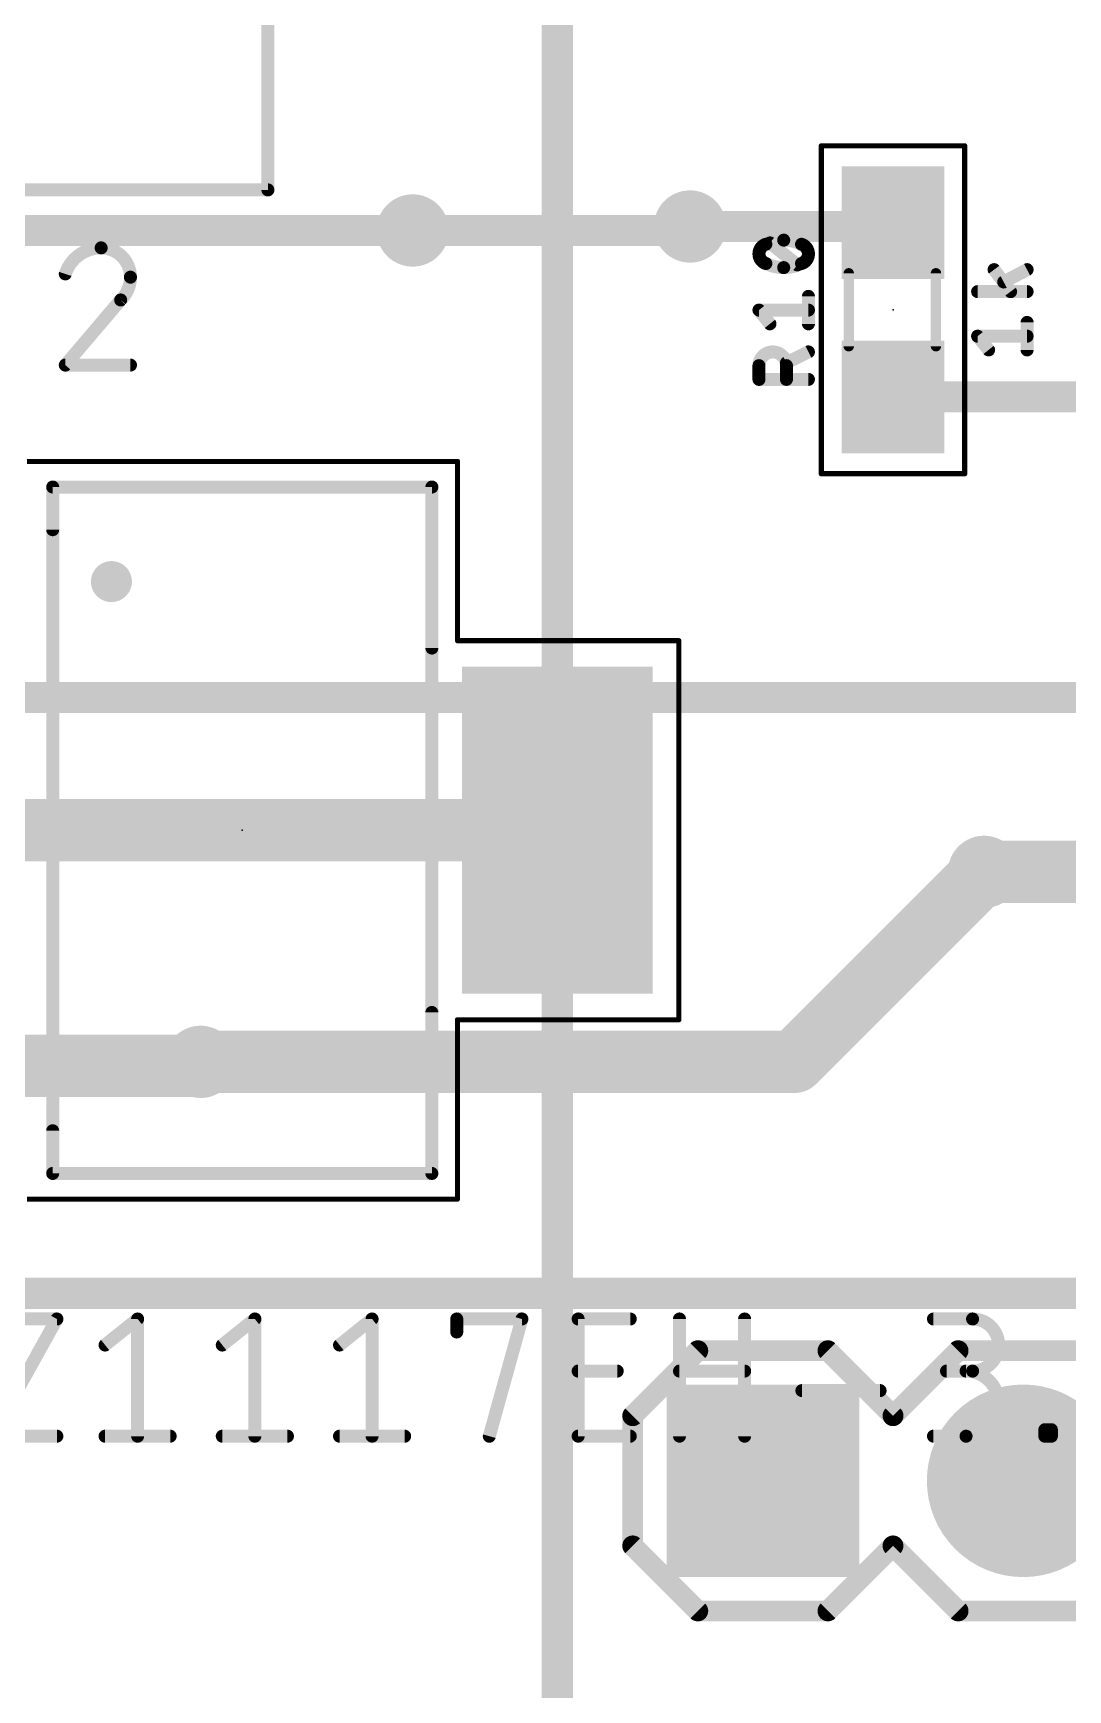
# Model space of a CAD drawing. Extents: x 11.3 to 101.7, y 6.2 to 96.
# Drawn here: x 41.14 to 51.24, y 32.25 to 48.42 of the extents above; entities that cross this region are included whole.
import ezdxf

# ---------------------------------------------------------------- set-up
doc = ezdxf.new("R2010")
doc.units = 0
for name, color, linetype in [('1', 12, 'CONTINUOUS'), ('16', 132, 'CONTINUOUS'), ('17', 110, 'CONTINUOUS'), ('18', 110, 'CONTINUOUS'), ('21', 253, 'CONTINUOUS'), ('23', 53, 'CONTINUOUS'), ('25', 253, 'CONTINUOUS'), ('27', 253, 'CONTINUOUS'), ('39', 12, 'CONTINUOUS'), ('51', 253, 'CONTINUOUS')]:
    doc.layers.add(name, color=color, linetype=linetype)

# ---------------------------------------------------------------- blocks, each defined once
blk = doc.blocks.new('RECT')
blk.add_solid([(-0.5, -0.5), (0.5, -0.5), (-0.5, 0.5), (0.5, 0.5)])
blk = doc.blocks.new('SQUAREP')
blk.add_solid([(-0.5, -0.5), (0.5, -0.5), (-0.5, 0.5), (0.5, 0.5)])
blk = doc.blocks.new('ROUNDP')
at = {"const_width": 0.5}
blk.add_lwpolyline([(0, -0.25, 1), (0, 0.25, 1), (0, -0.25)], format="xyb", dxfattribs=at)
blk = doc.blocks.new('ROUNDV')
at = {"const_width": 0.5}
blk.add_lwpolyline([(0, -0.25, 1), (0, 0.25, 1), (0, -0.25)], format="xyb", dxfattribs=at)

msp = doc.modelspace()

# ---------------------------------------------------------------- linework, layer by layer
at = {"layer": '1'}
for points, const_width in [([(46.255, 40.64), (46.255, 49.3284)], 0.3048), ([(44.8428, 46.4938), (40.9058, 46.4938)], 0.3048), ([(47.5488, 46.5328), (49.4928, 46.5328)], 0.3048), ([(49.4928, 46.5328), (49.53, 46.57)], 0.3048), ([(49.53, 44.87), (53.34, 44.87)], 0.3048), ([(40.105, 40.64), (46.255, 40.64)], 0.6096), ([(46.255, 30.1228), (46.255, 40.64)], 0.3048), ([(50.419, 40.2336), (53.3264, 40.2336)], 0.6096), ([(42.7342, 38.34), (42.7736, 38.3794)], 0.6096), ([(40.105, 38.34), (42.7342, 38.34)], 0.6096)]:
    msp.add_lwpolyline(points, dxfattribs=dict(at, const_width=const_width))
for points, const_width in [([(44.8428, 46.4176, 1), (44.8428, 46.57)], 0.1524), ([(47.5488, 46.609, 1), (47.5488, 46.4566)], 0.1524), ([(49.4389, 46.5867, 1), (49.5467, 46.4789)], 0.1524), ([(49.5839, 46.5161, 1), (49.4761, 46.6239)], 0.1524), ([(49.4928, 46.4566, 1), (49.4928, 46.609)], 0.1524), ([(49.53, 44.9462, 1), (49.53, 44.7938)], 0.1524), ([(46.255, 40.4876, 1), (46.255, 40.7924)], 0.3048), ([(46.3312, 40.64, 1), (46.1788, 40.64)], 0.1524), ([(46.1788, 40.64, 1), (46.3312, 40.64)], 0.1524), ([(50.419, 40.386, 1), (50.419, 40.0812)], 0.3048), ([(42.8814, 38.2716, 1), (42.6658, 38.4872)], 0.3048), ([(42.6264, 38.4478, 1), (42.842, 38.2322)], 0.3048), ([(42.7342, 38.1876, 1), (42.7342, 38.4924)], 0.3048)]:
    msp.add_lwpolyline(points, format="xyb", dxfattribs=dict(at, const_width=const_width))
at = {"layer": '16'}
for points, const_width in [([(47.5098, 46.4938), (44.8428, 46.4938)], 0.3048), ([(47.5488, 46.5328), (47.5098, 46.4938)], 0.3048), ([(65.7606, 41.9354), (38.8366, 41.9354)], 0.3048), ([(48.5648, 38.3794), (50.419, 40.2336)], 0.6096), ([(42.7736, 38.3794), (48.5648, 38.3794)], 0.6096), ([(39.5224, 36.1188), (52.0954, 36.1188)], 0.3048)]:
    msp.add_lwpolyline(points, dxfattribs=dict(at, const_width=const_width))
for points, const_width in [([(44.8428, 46.57, 1), (44.8428, 46.4176)], 0.1524), ([(47.4559, 46.5477, 1), (47.5637, 46.4399)], 0.1524), ([(47.6027, 46.4789, 1), (47.4949, 46.5867)], 0.1524), ([(47.5098, 46.4176, 1), (47.5098, 46.57)], 0.1524), ([(50.5268, 40.1258, 1), (50.3112, 40.3414)], 0.3048), ([(42.7736, 38.5318, 1), (42.7736, 38.227)], 0.3048), ([(48.5648, 38.227, 1), (48.5648, 38.5318)], 0.3048), ([(48.457, 38.4872, 1), (48.6726, 38.2716)], 0.3048)]:
    msp.add_lwpolyline(points, format="xyb", dxfattribs=dict(at, const_width=const_width))
at = {"layer": '21'}
for points, const_width in [([(43.43, 46.89), (43.43, 66.79)], 0.127), ([(36.83, 46.89), (43.43, 46.89)], 0.127), ([(41.33, 43.5735), (41.33, 43.99)], 0.127), ([(41.33, 43.99), (45.03, 43.99)], 0.127), ([(45.03, 43.99), (45.03, 42.4185)], 0.127), ([(45.03, 37.29), (45.03, 38.8615)], 0.127), ([(41.33, 37.7065), (41.33, 37.29)], 0.127), ([(41.33, 37.29), (45.03, 37.29)], 0.127), ([(39.37, 36.068), (64.516, 36.068)], 0.127), ([(47.625, 35.56), (46.99, 34.925)], 0.2032), ([(47.625, 35.56), (48.895, 35.56)], 0.2032), ([(48.895, 35.56), (49.53, 34.925)], 0.2032), ([(49.53, 34.925), (50.165, 35.56)], 0.2032), ([(50.165, 35.56), (51.435, 35.56)], 0.2032), ([(46.99, 34.925), (46.99, 33.655)], 0.2032), ([(46.99, 33.655), (47.625, 33.02)], 0.2032), ([(49.53, 33.655), (48.895, 33.02)], 0.2032), ([(50.165, 33.02), (49.53, 33.655)], 0.2032), ([(48.895, 33.02), (47.625, 33.02)], 0.2032), ([(51.435, 33.02), (50.165, 33.02)], 0.2032)]:
    msp.add_lwpolyline(points, dxfattribs=dict(at, const_width=const_width))
for points, const_width in [([(43.3982, 46.89, 1), (43.4618, 46.89)], 0.0635), ([(43.43, 46.8582, 1), (43.43, 46.9218)], 0.0635), ([(41.33, 44.0218, 1), (41.33, 43.9582)], 0.0635), ([(41.3618, 43.99, 1), (41.2983, 43.99)], 0.0635), ([(45.0618, 43.99, 1), (44.9982, 43.99)], 0.0635), ([(45.03, 43.9582, 1), (45.03, 44.0218)], 0.0635), ([(41.2983, 43.5735, 1), (41.3618, 43.5735)], 0.0635), ([(44.9982, 42.4185, 1), (45.0618, 42.4185)], 0.0635), ([(45.0618, 38.8615, 1), (44.9982, 38.8615)], 0.0635), ([(41.3618, 37.7065, 1), (41.2983, 37.7065)], 0.0635), ([(41.33, 37.3218, 1), (41.33, 37.2582)], 0.0635), ([(41.2983, 37.29, 1), (41.3618, 37.29)], 0.0635), ([(44.9982, 37.29, 1), (45.0618, 37.29)], 0.0635), ([(45.03, 37.2582, 1), (45.03, 37.3218)], 0.0635), ([(47.625, 35.6108, 1), (47.625, 35.5092)], 0.1016), ([(47.6609, 35.5241, 1), (47.5891, 35.5959)], 0.1016), ([(48.9309, 35.5959, 1), (48.8591, 35.5241)], 0.1016), ([(48.895, 35.5092, 1), (48.895, 35.6108)], 0.1016), ([(50.165, 35.6108, 1), (50.165, 35.5092)], 0.1016), ([(50.2009, 35.5241, 1), (50.1291, 35.5959)], 0.1016), ([(47.0408, 34.925, 1), (46.9392, 34.925)], 0.1016), ([(46.9541, 34.9609, 1), (47.0259, 34.8891)], 0.1016), ([(49.4941, 34.9609, 1), (49.5659, 34.8891)], 0.1016), ([(49.4941, 34.8891, 1), (49.5659, 34.9609)], 0.1016), ([(47.0259, 33.6909, 1), (46.9541, 33.6191)], 0.1016), ([(46.9392, 33.655, 1), (47.0408, 33.655)], 0.1016), ([(49.5659, 33.6909, 1), (49.4941, 33.6191)], 0.1016), ([(49.5659, 33.6191, 1), (49.4941, 33.6909)], 0.1016), ([(47.625, 33.0708, 1), (47.625, 32.9692)], 0.1016), ([(47.5891, 32.9841, 1), (47.6609, 33.0559)], 0.1016), ([(48.8591, 33.0559, 1), (48.9309, 32.9841)], 0.1016), ([(48.895, 32.9692, 1), (48.895, 33.0708)], 0.1016), ([(50.165, 33.0708, 1), (50.165, 32.9692)], 0.1016), ([(50.1291, 32.9841, 1), (50.2009, 33.0559)], 0.1016)]:
    msp.add_lwpolyline(points, format="xyb", dxfattribs=dict(at, const_width=const_width))
at = {"layer": '23'}
for p in [(49.53, 45.72), (43.18, 40.64)]:
    msp.add_point(p, dxfattribs=at)
at = {"layer": '25'}
for points, const_width in [([(48.2889, 46.3593, 0.3205), (48.2219, 46.2655)], 0.127), ([(48.4632, 46.3995, 0.1139), (48.2889, 46.3593)], 0.127), ([(48.275, 46.3878, 1), (48.3028, 46.3308)], 0.0635), ([(48.2992, 46.3293, 1), (48.2786, 46.3893)], 0.0635), ([(48.349, 46.3975, 1), (48.3093, 46.3479)], 0.0635), ([(48.4632, 46.4313, 1), (48.4632, 46.3678)], 0.0635), ([(48.6375, 46.3593, 0.1139), (48.4632, 46.3995)], 0.127), ([(48.4632, 46.3678, 1), (48.4632, 46.4313)], 0.0635), ([(48.7045, 46.2655, 0.3205), (48.6375, 46.3593)], 0.127), ([(48.6478, 46.3893, 1), (48.6272, 46.3293)], 0.0635), ([(48.6236, 46.3308, 1), (48.6514, 46.3878)], 0.0635), ([(41.8026, 46.3242, 0.3252), (41.4531, 46.07)], 0.127), ([(41.8026, 46.356, 1), (41.8026, 46.2925)], 0.0635), ([(42.0887, 46.0382, 0.4142), (41.8026, 46.3242)], 0.127), ([(41.8026, 46.2925, 1), (41.8026, 46.356)], 0.0635), ([(48.2219, 46.2655, 0.3205), (48.2889, 46.1716)], 0.127), ([(48.2536, 46.2654, 1), (48.1902, 46.2655)], 0.0635), ([(48.1902, 46.2654, 1), (48.2537, 46.2655)], 0.0635), ([(48.6375, 46.1716, 0.3205), (48.7045, 46.2655)], 0.127), ([(48.7362, 46.2655, 1), (48.6728, 46.2654)], 0.0635), ([(48.6728, 46.2655, 1), (48.7362, 46.2654)], 0.0635), ([(41.4229, 46.0798, 1), (41.4833, 46.0602)], 0.0635), ([(41.9933, 45.8158, 0.2053), (42.0887, 46.0382)], 0.127), ([(42.1204, 46.0382, 1), (42.0569, 46.0382)], 0.0635), ([(48.3028, 46.2002, 1), (48.275, 46.1431)], 0.0635), ([(48.2889, 46.1716, 0.1139), (48.4632, 46.1314)], 0.127), ([(48.2786, 46.1416, 1), (48.2992, 46.2016)], 0.0635), ([(48.4632, 46.1314, 0.1139), (48.6375, 46.1716)], 0.127), ([(48.4632, 46.1631, 1), (48.4632, 46.0996)], 0.0635), ([(48.4632, 46.0996, 1), (48.4632, 46.1631)], 0.0635), ([(48.5774, 46.1334, 1), (48.6171, 46.183)], 0.0635), ([(48.6272, 46.2016, 1), (48.6478, 46.1416)], 0.0635), ([(48.6514, 46.1431, 1), (48.6236, 46.2002)], 0.0635), ([(42.0569, 46.0382, 1), (42.1204, 46.0382)], 0.0635), ([(41.9714, 45.8388, 1), (42.0152, 45.7928)], 0.0635), ([(42.0175, 45.7952, 1), (41.9691, 45.8363)], 0.0635), ([(48.2467, 45.7367, 1), (48.1971, 45.697)], 0.0635), ([(48.2219, 45.7486, 1), (48.2219, 45.6851)], 0.0635), ([(48.7363, 45.8509, 1), (48.6728, 45.8509)], 0.0635), ([(48.7045, 45.6851, 1), (48.7045, 45.7486)], 0.0635), ([(48.3044, 45.5629, 1), (48.3539, 45.6026)], 0.0635), ([(48.6728, 45.5828, 1), (48.7363, 45.5828)], 0.0635), ([(48.49, 45.1746, 1), (48.2219, 45.1746)], 0.127), ([(48.7187, 45.2802, 1), (48.6903, 45.337)], 0.0635), ([(41.4531, 45.212, 1), (41.4531, 45.1484)], 0.0635), ([(41.4289, 45.2008, 1), (41.4773, 45.1596)], 0.0635), ([(42.0887, 45.1484, 1), (42.0887, 45.212)], 0.0635), ([(48.2537, 45.1746, 1), (48.1902, 45.1746)], 0.0635), ([(48.1902, 45.1746, 1), (48.2537, 45.1746)], 0.0635), ([(48.4758, 45.2298, 1), (48.5042, 45.173)], 0.0635), ([(48.5218, 45.1746, 1), (48.4583, 45.1746)], 0.0635), ([(48.4583, 45.1746, 1), (48.5218, 45.1746)], 0.0635), ([(48.2219, 45.0722, 1), (48.2219, 45.0087)], 0.0635), ([(48.1902, 45.0405, 1), (48.2537, 45.0405)], 0.0635), ([(48.4583, 45.0405, 1), (48.5218, 45.0405)], 0.0635), ([(48.7045, 45.0087, 1), (48.7045, 45.0722)], 0.0635)]:
    msp.add_lwpolyline(points, format="xyb", dxfattribs=dict(at, const_width=const_width))
at = {"layer": '25', "const_width": 0.127}
for points in [[(48.5973, 46.1582), (48.3291, 46.3727)], [(41.9933, 45.8158), (41.4531, 45.1802)], [(48.3291, 45.5828), (48.2219, 45.7168)], [(48.2219, 45.7168), (48.7045, 45.7168)], [(48.7045, 45.5828), (48.7045, 45.8509)], [(48.7045, 45.3086), (48.49, 45.2014)], [(41.4531, 45.1802), (42.0887, 45.1802)], [(48.2219, 45.0405), (48.2219, 45.1746)], [(48.49, 45.1746), (48.49, 45.0405)], [(48.7045, 45.0405), (48.2219, 45.0405)]]:
    msp.add_lwpolyline(points, dxfattribs=at)
at = {"layer": '27', "const_width": 0.127}
for points in [[(50.5164, 46.1117), (50.6772, 45.8972)], [(50.8381, 46.1117), (50.6102, 45.991)], [(50.8381, 45.8972), (50.3555, 45.8972)], [(50.8381, 45.3283), (50.8381, 45.5964)], [(50.4627, 45.3283), (50.3555, 45.4624)], [(50.3555, 45.4624), (50.8381, 45.4624)], [(40.7352, 35.8695), (41.3708, 35.8695)], [(41.3708, 35.8695), (40.7352, 34.7255)], [(41.841, 35.6153), (42.1588, 35.8695)], [(42.1588, 35.8695), (42.1588, 34.7255)], [(42.985, 35.6153), (43.3028, 35.8695)], [(43.3028, 35.8695), (43.3028, 34.7255)], [(44.1289, 35.6153), (44.4467, 35.8695)], [(44.4467, 35.8695), (44.4467, 34.7255)], [(45.2729, 35.7424), (45.2729, 35.8695)], [(45.2729, 35.8695), (45.9084, 35.8695)], [(45.9084, 35.8695), (45.5906, 34.7255)], [(46.4575, 34.7255), (46.4575, 35.8695)], [(46.4575, 35.8695), (46.9659, 35.8695)], [(47.4463, 34.7255), (47.4463, 35.8695)], [(48.0819, 35.8695), (48.0819, 34.7255)], [(49.9249, 35.8695), (50.3062, 35.8695)], [(46.4575, 35.361), (46.8388, 35.361)], [(47.4463, 35.361), (48.0819, 35.361)], [(50.3062, 35.361), (50.052, 35.361)], [(48.6411, 35.1704), (49.4038, 35.1704)], [(40.7352, 34.7255), (41.3708, 34.7255)], [(41.841, 34.7255), (42.4766, 34.7255)], [(42.985, 34.7255), (43.6205, 34.7255)], [(44.1289, 34.7255), (44.7645, 34.7255)], [(46.9659, 34.7255), (46.4575, 34.7255)], [(49.9249, 34.7255), (50.2427, 34.7255)], [(51.0117, 34.7255), (51.0117, 34.789)], [(51.0117, 34.789), (51.0752, 34.789)], [(51.0752, 34.7255), (51.0117, 34.7255)], [(51.0752, 34.789), (51.0752, 34.7255)]]:
    msp.add_lwpolyline(points, dxfattribs=at)
at = {"layer": '27'}
for points, const_width in [([(50.5418, 46.1307, 1), (50.491, 46.0926)], 0.0635), ([(50.853, 46.0836, 1), (50.8232, 46.1397)], 0.0635), ([(50.3555, 45.9289, 1), (50.3555, 45.8654)], 0.0635), ([(50.5954, 46.0191, 1), (50.6251, 45.963)], 0.0635), ([(50.6518, 45.8781, 1), (50.7026, 45.9162)], 0.0635), ([(50.8381, 45.8654, 1), (50.8381, 45.9289)], 0.0635), ([(50.8699, 45.5964, 1), (50.8064, 45.5964)], 0.0635), ([(50.3803, 45.4822, 1), (50.3307, 45.4425)], 0.0635), ([(50.3555, 45.4941, 1), (50.3555, 45.4306)], 0.0635), ([(50.8381, 45.4306, 1), (50.8381, 45.4941)], 0.0635), ([(50.438, 45.3085, 1), (50.4875, 45.3482)], 0.0635), ([(50.8064, 45.3283, 1), (50.8699, 45.3283)], 0.0635), ([(41.3985, 35.8541, 1), (41.343, 35.8849)], 0.0635), ([(41.3708, 35.8378, 1), (41.3708, 35.9013)], 0.0635), ([(42.1906, 35.8695, 1), (42.1271, 35.8695)], 0.0635), ([(42.1786, 35.8447, 1), (42.139, 35.8943)], 0.0635), ([(43.3345, 35.8695, 1), (43.271, 35.8695)], 0.0635), ([(43.3226, 35.8447, 1), (43.2829, 35.8943)], 0.0635), ([(44.4784, 35.8695, 1), (44.4149, 35.8695)], 0.0635), ([(44.4665, 35.8447, 1), (44.4269, 35.8943)], 0.0635), ([(45.2729, 35.9013, 1), (45.2729, 35.8378)], 0.0635), ([(45.3046, 35.8695, 1), (45.2411, 35.8695)], 0.0635), ([(45.939, 35.861, 1), (45.8778, 35.878)], 0.0635), ([(45.9084, 35.8378, 1), (45.9084, 35.9013)], 0.0635), ([(46.4892, 35.8695, 1), (46.4257, 35.8695)], 0.0635), ([(46.4575, 35.9013, 1), (46.4575, 35.8378)], 0.0635), ([(46.9659, 35.8378, 1), (46.9659, 35.9013)], 0.0635), ([(47.4781, 35.8695, 1), (47.4146, 35.8695)], 0.0635), ([(48.1137, 35.8695, 1), (48.0502, 35.8695)], 0.0635), ([(49.9249, 35.9013, 1), (49.9249, 35.8378)], 0.0635), ([(50.3062, 35.9013, 1), (50.3062, 35.8378)], 0.0635), ([(50.3062, 35.361, 1), (50.3062, 35.8695)], 0.127), ([(50.3062, 35.8378, 1), (50.3062, 35.9013)], 0.0635), ([(45.2411, 35.7424, 1), (45.3046, 35.7424)], 0.0635), ([(41.8212, 35.6401, 1), (41.8609, 35.5905)], 0.0635), ([(42.9651, 35.6401, 1), (43.0048, 35.5905)], 0.0635), ([(44.1091, 35.6401, 1), (44.1487, 35.5905)], 0.0635), ([(46.4575, 35.3928, 1), (46.4575, 35.3293)], 0.0635), ([(46.8388, 35.3293, 1), (46.8388, 35.3928)], 0.0635), ([(47.4463, 35.3928, 1), (47.4463, 35.3293)], 0.0635), ([(48.0819, 35.3293, 1), (48.0819, 35.3928)], 0.0635), ([(50.052, 35.3928, 1), (50.052, 35.3293)], 0.0635), ([(50.2427, 35.3928, 1), (50.2427, 35.3293)], 0.0635), ([(50.2427, 34.7255, 1), (50.2427, 35.361)], 0.127), ([(50.3062, 35.3928, 1), (50.3062, 35.3293)], 0.0635), ([(50.3062, 35.3293, 1), (50.3062, 35.3928)], 0.0635), ([(48.6411, 35.2021, 1), (48.6411, 35.1386)], 0.0635), ([(49.4038, 35.1386, 1), (49.4038, 35.2021)], 0.0635), ([(41.3708, 34.6937, 1), (41.3708, 34.7572)], 0.0635), ([(41.841, 34.7572, 1), (41.841, 34.6937)], 0.0635), ([(42.4766, 34.6937, 1), (42.4766, 34.7572)], 0.0635), ([(42.985, 34.7572, 1), (42.985, 34.6937)], 0.0635), ([(43.6205, 34.6937, 1), (43.6205, 34.7572)], 0.0635), ([(44.1289, 34.7572, 1), (44.1289, 34.6937)], 0.0635), ([(44.7645, 34.6937, 1), (44.7645, 34.7572)], 0.0635), ([(46.4575, 34.7572, 1), (46.4575, 34.6937)], 0.0635), ([(46.9659, 34.6937, 1), (46.9659, 34.7572)], 0.0635), ([(49.9249, 34.7572, 1), (49.9249, 34.6937)], 0.0635), ([(50.2427, 34.7572, 1), (50.2427, 34.6937)], 0.0635), ([(50.2427, 34.6937, 1), (50.2427, 34.7572)], 0.0635), ([(51.0434, 34.789, 1), (50.9799, 34.789)], 0.0635), ([(51.0117, 34.8208, 1), (51.0117, 34.7573)], 0.0635), ([(51.0117, 34.7572, 1), (51.0117, 34.6937)], 0.0635), ([(51.107, 34.789, 1), (51.0435, 34.789)], 0.0635), ([(51.0752, 34.7573, 1), (51.0752, 34.8208)], 0.0635), ([(51.0752, 34.6937, 1), (51.0752, 34.7572)], 0.0635), ([(42.1271, 34.7255, 1), (42.1906, 34.7255)], 0.0635), ([(43.271, 34.7255, 1), (43.3345, 34.7255)], 0.0635), ([(44.4149, 34.7255, 1), (44.4784, 34.7255)], 0.0635), ([(45.56, 34.734, 1), (45.6212, 34.717)], 0.0635), ([(46.4257, 34.7255, 1), (46.4892, 34.7255)], 0.0635), ([(47.4146, 34.7255, 1), (47.4781, 34.7255)], 0.0635), ([(48.0502, 34.7255, 1), (48.1137, 34.7255)], 0.0635), ([(50.9799, 34.7255, 1), (51.0434, 34.7255)], 0.0635), ([(51.0435, 34.7255, 1), (51.107, 34.7255)], 0.0635)]:
    msp.add_lwpolyline(points, format="xyb", dxfattribs=dict(at, const_width=const_width))
at = {"layer": '39'}
for points, const_width in [([(48.83, 44.12), (48.83, 47.32)], 0.0508), ([(48.83, 47.32), (50.23, 47.32)], 0.0508), ([(50.23, 47.32), (50.23, 44.12)], 0.0508), ([(45.28, 44.24), (41.08, 44.24)], 0.05), ([(45.28, 42.49), (45.28, 44.24)], 0.05), ([(50.23, 44.12), (48.83, 44.12)], 0.0508), ([(47.44, 42.49), (45.28, 42.49)], 0.05), ([(47.44, 38.79), (47.44, 42.49)], 0.05), ([(45.28, 37.04), (45.28, 38.79)], 0.05), ([(45.28, 38.79), (47.44, 38.79)], 0.05), ([(41.08, 37.04), (45.28, 37.04)], 0.05)]:
    msp.add_lwpolyline(points, dxfattribs=dict(at, const_width=const_width))
for points, const_width in [([(48.8427, 47.32, 1), (48.8173, 47.32)], 0.0254), ([(48.83, 47.3327, 1), (48.83, 47.3073)], 0.0254), ([(50.2427, 47.32, 1), (50.2173, 47.32)], 0.0254), ([(50.23, 47.3073, 1), (50.23, 47.3327)], 0.0254), ([(45.2925, 44.24, 1), (45.2675, 44.24)], 0.025), ([(45.28, 44.2275, 1), (45.28, 44.2525)], 0.025), ([(48.83, 44.1327, 1), (48.83, 44.1073)], 0.0254), ([(48.8173, 44.12, 1), (48.8427, 44.12)], 0.0254), ([(50.2173, 44.12, 1), (50.2427, 44.12)], 0.0254), ([(50.23, 44.1073, 1), (50.23, 44.1327)], 0.0254), ([(45.28, 42.5025, 1), (45.28, 42.4775)], 0.025), ([(45.2675, 42.49, 1), (45.2925, 42.49)], 0.025), ([(47.4525, 42.49, 1), (47.4275, 42.49)], 0.025), ([(47.44, 42.4775, 1), (47.44, 42.5025)], 0.025), ([(45.2925, 38.79, 1), (45.2675, 38.79)], 0.025), ([(45.28, 38.8025, 1), (45.28, 38.7775)], 0.025), ([(47.44, 38.7775, 1), (47.44, 38.8025)], 0.025), ([(47.4275, 38.79, 1), (47.4525, 38.79)], 0.025), ([(45.2675, 37.04, 1), (45.2925, 37.04)], 0.025), ([(45.28, 37.0275, 1), (45.28, 37.0525)], 0.025)]:
    msp.add_lwpolyline(points, format="xyb", dxfattribs=dict(at, const_width=const_width))
at = {"layer": '51'}
for points, const_width in [([(49.098, 45.364), (49.098, 46.076)], 0.1016), ([(49.949, 45.364), (49.949, 46.076)], 0.1016), ([(41.33, 37.29), (41.33, 43.99)], 0.127), ([(41.33, 43.99), (45.03, 43.99)], 0.127), ([(45.03, 43.99), (45.03, 37.29)], 0.127), ([(41.33, 37.29), (45.03, 37.29)], 0.127)]:
    msp.add_lwpolyline(points, dxfattribs=dict(at, const_width=const_width))
for points, const_width in [([(49.1234, 46.076, 1), (49.0726, 46.076)], 0.0508), ([(49.9744, 46.076, 1), (49.9236, 46.076)], 0.0508), ([(49.0726, 45.364, 1), (49.1234, 45.364)], 0.0508), ([(49.9236, 45.364, 1), (49.9744, 45.364)], 0.0508), ([(41.33, 44.0218, 1), (41.33, 43.9582)], 0.0635), ([(41.3618, 43.99, 1), (41.2983, 43.99)], 0.0635), ([(45.0618, 43.99, 1), (44.9982, 43.99)], 0.0635), ([(45.03, 43.9582, 1), (45.03, 44.0218)], 0.0635), ([(41.903, 42.967, 1), (41.903, 43.167, 1), (41.903, 42.967)], 0.2), ([(41.33, 37.3218, 1), (41.33, 37.2582)], 0.0635), ([(41.2983, 37.29, 1), (41.3618, 37.29)], 0.0635), ([(44.9982, 37.29, 1), (45.0618, 37.29)], 0.0635), ([(45.03, 37.2582, 1), (45.03, 37.3218)], 0.0635)]:
    msp.add_lwpolyline(points, format="xyb", dxfattribs=dict(at, const_width=const_width))

# ---------------------------------------------------------------- block references
at = {"layer": '1', "xscale": 1.1, "rotation": 90}
for p in [(49.53, 46.57), (49.53, 44.87)]:
    msp.add_blockref('RECT', p, dxfattribs=at)
at = {"layer": '1', "xscale": 1.86, "yscale": 3.19}
msp.add_blockref('RECT', (46.255, 40.64), dxfattribs=at)
at = {"layer": '17', "xscale": 1.8796, "yscale": 1.8796, "rotation": 90}
for name, p in [('SQUAREP', (48.26, 34.29)), ('SQUAREP', (48.26, 34.29)), ('ROUNDP', (50.8, 34.29)), ('ROUNDP', (50.8, 34.29))]:
    msp.add_blockref(name, p, dxfattribs=at)
at = {"layer": '18', "xscale": 0.7056, "yscale": 0.7056}
for p in [(44.8428, 46.4938), (44.8428, 46.4938), (47.5488, 46.5328), (47.5488, 46.5328), (50.419, 40.2336), (50.419, 40.2336), (42.7736, 38.3794), (42.7736, 38.3794)]:
    msp.add_blockref('ROUNDV', p, dxfattribs=at)
at = {"layer": '51', "xscale": 0.5001, "yscale": 0.95, "rotation": 90}
for p in [(49.5249, 46.3003), (49.5249, 45.1319)]:
    msp.add_blockref('RECT', p, dxfattribs=at)
at = {"layer": '51', "xscale": 0.508, "yscale": 0.508}
for p in [(48.26, 34.29), (50.8, 34.29)]:
    msp.add_blockref('RECT', p, dxfattribs=at)

doc.saveas('drawing.dxf')
